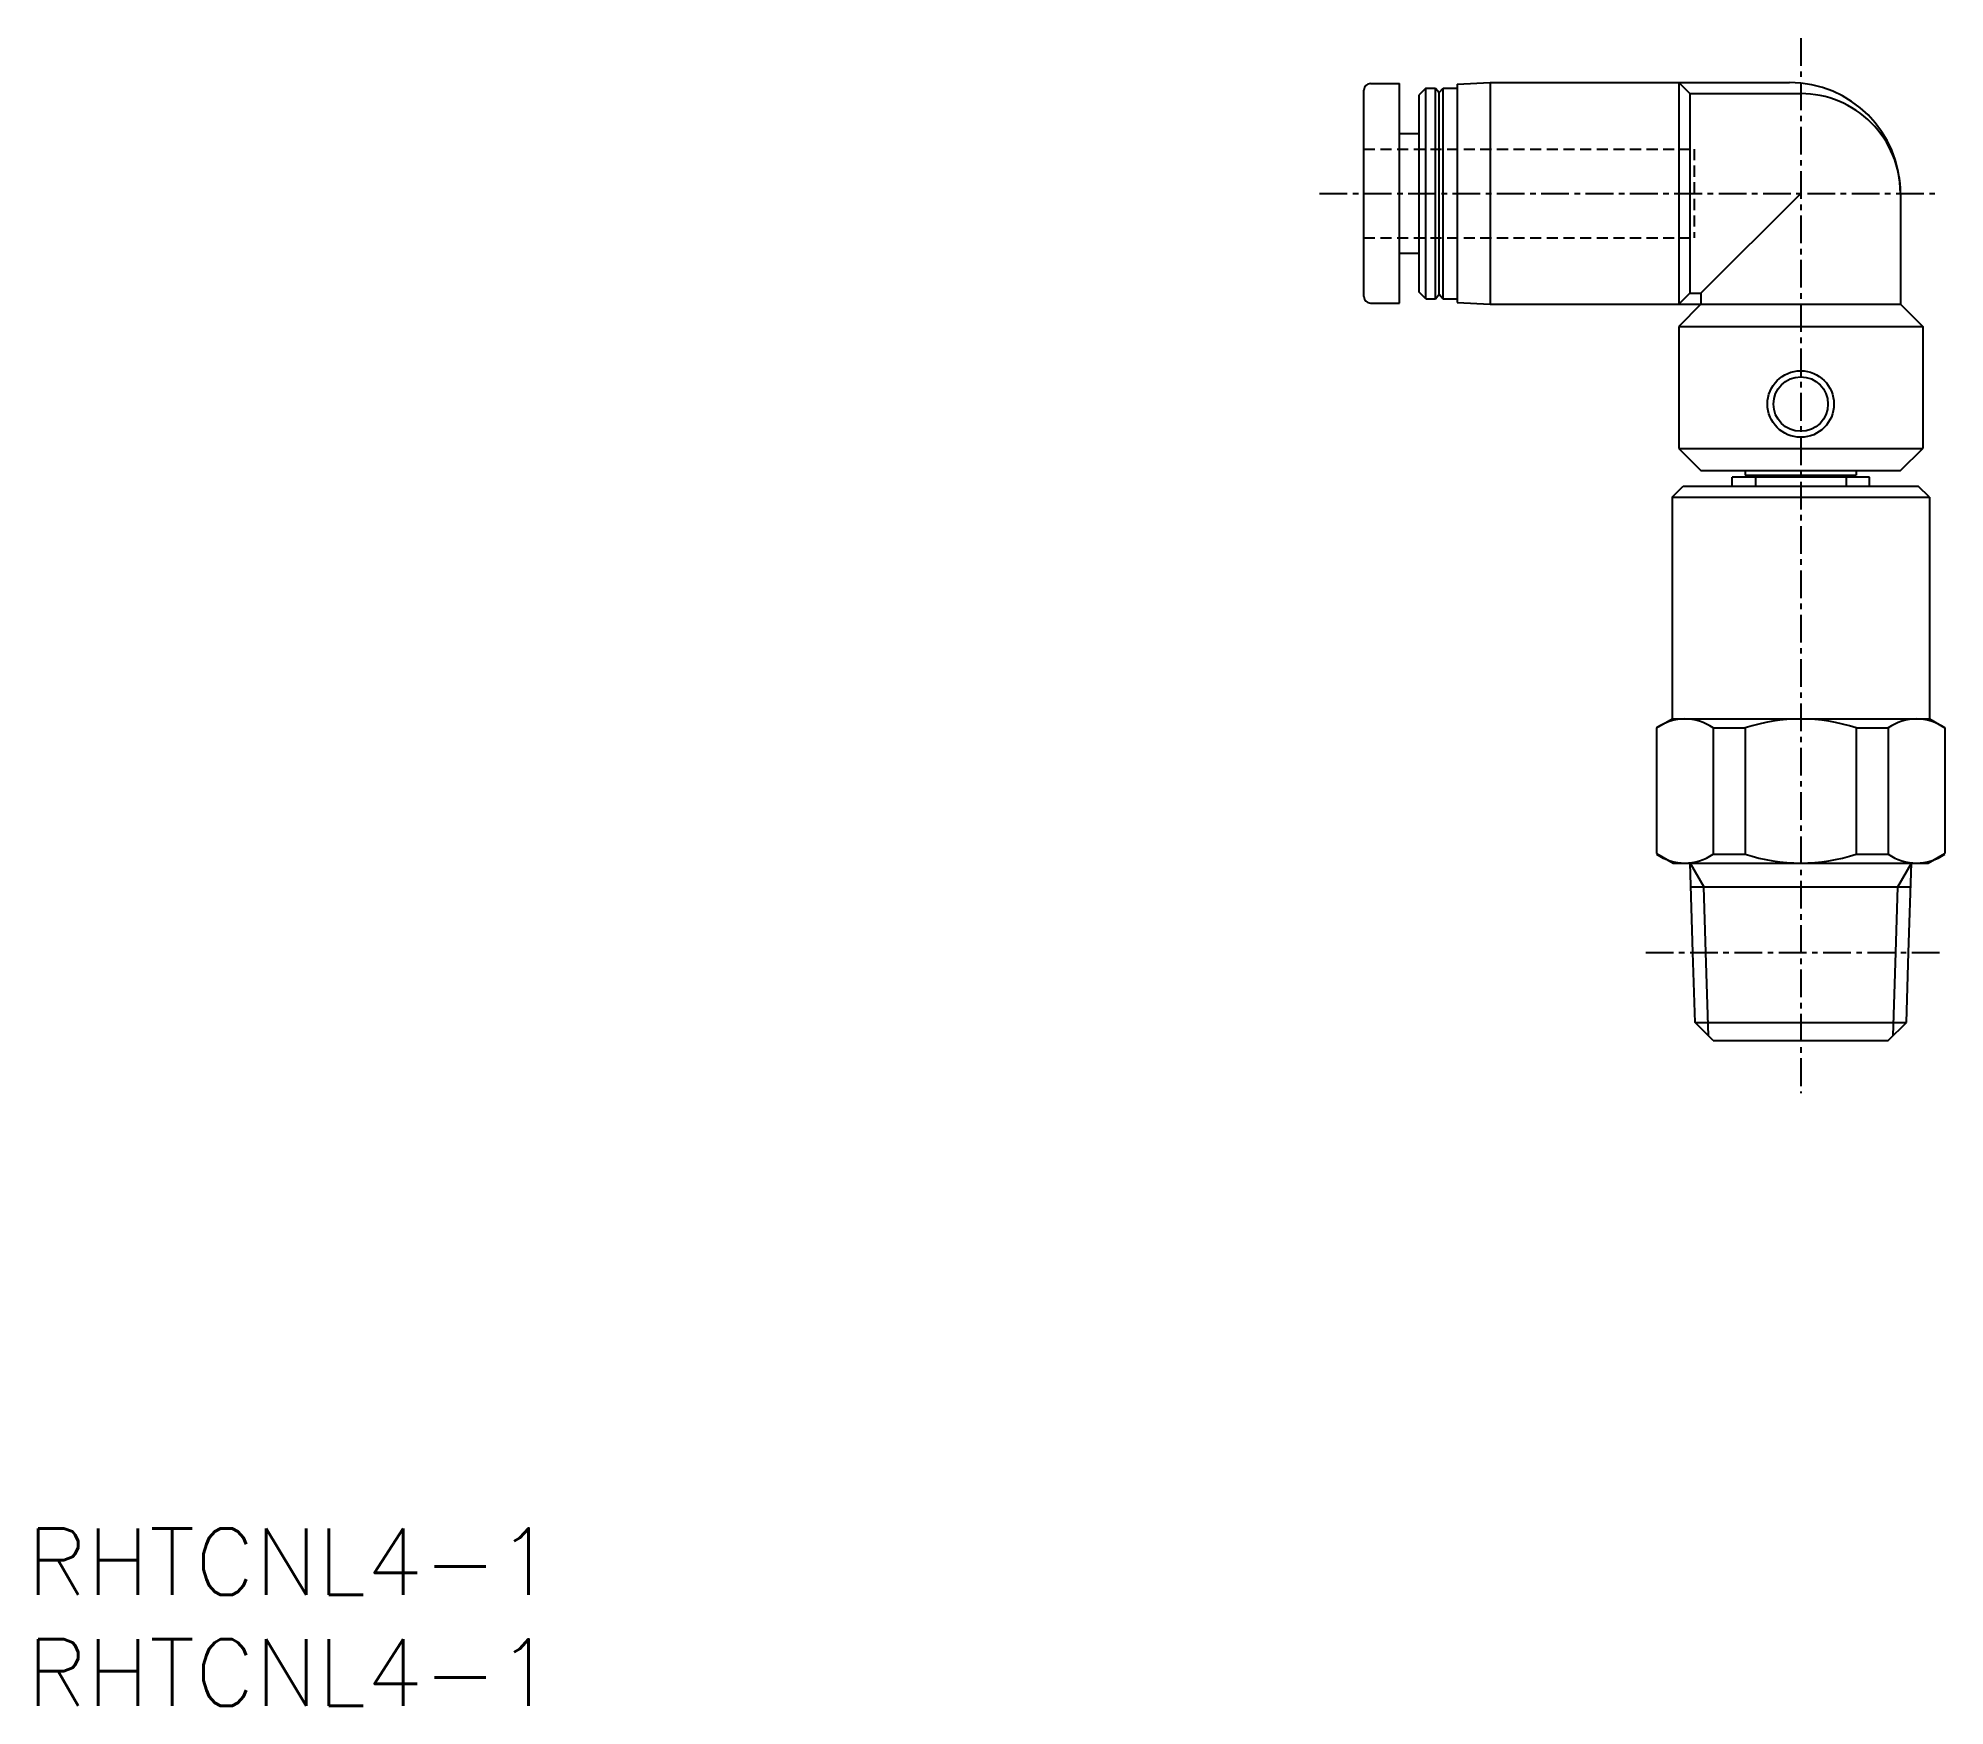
# Model space of a CAD drawing. Extents: x 0.5 to 86.5, y 0 to 75.2.
import ezdxf

# ---------------------------------------------------------------- set-up
doc = ezdxf.new("R2010")
doc.units = 0
doc.linetypes.add('CENTER', pattern=[2, 1.25, -0.25, 0.25, -0.25])
doc.linetypes.add('DASHED', pattern=[0.75, 0.5, -0.25])
doc.layers.get('0').update_dxf_attribs({"linetype": 'CONTINUOUS'})
doc.styles.get("Standard").update_dxf_attribs({"font": 'txt.shx'})

# ---------------------------------------------------------------- blocks, each defined once
blk = doc.blocks.new('*U9')
at = {"color": 7, "linetype": 'CONTINUOUS'}
blk.add_text('RHTCNL4-1', height=3, dxfattribs=at).set_placement((0, 0))
blk = doc.blocks.new('*U10')
at = {"color": 7, "linetype": 'CONTINUOUS'}
blk.add_text('RHTCNL4-1', height=3, dxfattribs=at).set_placement((0, 5))

msp = doc.modelspace()

# ---------------------------------------------------------------- linework, layer by layer
at = {"color": 1, "linetype": 'CENTER'}
for p, q in [((80.000004, 75.2), (80.000004, 27.62886)), ((58.300004, 68.2), (86.218554, 68.2)), ((73.009744, 33.97), (86.344104, 33.97))]:
    msp.add_line(p, q, dxfattribs=at)
at = {"color": 7, "linetype": 'CONTINUOUS'}
for p, q in [((60.600004, 73.14999), (61.900004, 73.14999)), ((61.900004, 63.24998), (61.900004, 73.14999)), ((64.499994, 73.12139), (66.000014, 73.2)), ((64.500014, 73.12138), (64.500014, 63.27861)), ((66.000014, 73.2), (79.500004, 73.2)), ((66.000014, 73.2), (66.000014, 63.2)), ((74.499974, 73.20002), (74.999984, 72.70001)), ((74.500004, 73.2), (74.500004, 63.2)), ((60.300004, 63.54998), (60.300004, 72.84999)), ((63.099984, 72.95002), (62.799974, 72.65001)), ((62.800004, 63.74998), (62.800004, 72.64999)), ((63.099994, 63.45), (63.099994, 72.95)), ((63.099994, 72.95), (63.525004, 72.95)), ((63.524984, 72.94999), (63.699984, 72.74999)), ((63.525004, 63.45), (63.525004, 72.95)), ((63.699994, 63.64999), (63.699994, 72.74998)), ((63.700014, 72.74997), (63.875004, 72.94997)), ((63.875014, 63.45), (63.875014, 72.95)), ((63.875014, 72.95), (64.500014, 72.95)), ((75.000004, 72.7), (75.000004, 63.7)), ((75.000004, 72.7), (80.000004, 72.7)), ((61.900004, 70.89999), (62.800004, 70.89999)), ((75.499974, 63.70002), (79.999974, 68.20003)), ((84.500004, 68.2), (84.500004, 63.2)), ((61.900004, 65.49998), (62.800004, 65.49998)), ((63.099994, 63.45002), (62.799994, 63.75001)), ((63.525024, 63.44997), (63.700014, 63.64996)), ((63.699974, 63.64999), (63.874974, 63.44999)), ((74.499974, 63.20001), (74.999974, 63.70001)), ((75.000004, 63.7), (75.500004, 63.7)), ((75.500004, 63.7), (75.500004, 63.2)), ((60.600004, 63.24998), (61.900004, 63.24998)), ((63.099994, 63.45), (63.525004, 63.45)), ((63.875014, 63.45), (64.500014, 63.45)), ((64.499964, 63.27859), (66.000014, 63.2)), ((66.000014, 63.2), (84.500004, 63.2)), ((75.500004, 63.2), (74.500004, 62.2)), ((84.499984, 63.20001), (85.499984, 62.20001)), ((74.500004, 62.2), (74.500004, 56.7)), ((74.500004, 62.2), (85.500004, 62.2)), ((85.500004, 62.2), (85.500004, 56.7)), ((74.500004, 56.7), (85.499994, 56.7)), ((74.500014, 56.69999), (75.500014, 55.69999)), ((84.500004, 55.69999), (85.500004, 56.69999)), ((75.500004, 55.7), (84.500004, 55.7)), ((76.904994, 55), (76.904994, 55.40001)), ((83.095004, 55.39999), (76.905004, 55.39999)), ((77.500004, 55.7), (77.500004, 55.5)), ((77.500004, 55.5), (82.500004, 55.5)), ((77.900014, 55.5), (77.900014, 55.40001)), ((77.955004, 55.39999), (77.955004, 55)), ((82.045004, 55.39999), (82.045004, 55)), ((82.099994, 55.5), (82.099994, 55.40001)), ((82.500004, 55.7), (82.500004, 55.5)), ((83.094994, 55), (83.094994, 55.40001)), ((74.200004, 54.5), (74.700004, 55)), ((74.200004, 54.5), (85.800004, 54.49999)), ((74.200004, 54.5), (74.200004, 44.5)), ((74.700004, 55), (85.300014, 55)), ((85.800004, 54.49999), (85.300014, 55)), ((85.800004, 54.49999), (85.800004, 44.5)), ((73.500004, 44.09587), (74.200004, 44.50001)), ((73.500004, 44.09585), (73.500004, 38.43301)), ((74.200004, 44.5), (85.800004, 44.5)), ((76.053854, 44.09585), (76.053854, 38.40414)), ((76.053854, 44.09585), (77.500004, 44.09585)), ((77.500004, 44.09585), (77.500004, 38.40414)), ((82.500004, 44.09585), (83.946154, 44.09585)), ((82.500004, 44.09585), (82.500004, 38.40414)), ((83.946154, 44.09585), (83.946154, 38.40414)), ((85.800004, 44.5), (86.500004, 44.09586)), ((86.500004, 44.09585), (86.500004, 38.43301)), ((73.500004, 38.43302), (74.250021, 38)), ((74.250021, 38), (85.750004, 38)), ((75.136004, 33.97001), (75.010064, 38.00001)), ((75.010074, 38.00001), (75.624314, 36.93611)), ((76.053854, 38.40414), (77.500004, 38.40414)), ((82.500004, 38.40414), (83.946154, 38.40414)), ((84.375694, 36.93611), (84.989944, 38.00002)), ((84.864004, 33.97002), (84.989934, 38.00002)), ((85.750004, 38), (86.500004, 38.43302)), ((75.043314, 36.93611), (84.956694, 36.93611)), ((75.717004, 33.97002), (75.624314, 36.93611)), ((84.282994, 33.97001), (84.375694, 36.93612)), ((75.234584, 30.81542), (75.136004, 33.97001)), ((75.834324, 30.2157), (75.717004, 33.97002)), ((84.165674, 30.21569), (84.282994, 33.97001)), ((84.765424, 30.81543), (84.864004, 33.97002)), ((75.234584, 30.81543), (84.765414, 30.81543)), ((76.050024, 30), (75.234594, 30.81543)), ((83.950004, 30), (84.765434, 30.81543)), ((76.050024, 30), (83.950004, 30))]:
    msp.add_line(p, q, dxfattribs=at)
at = {"color": 3, "linetype": 'DASHED'}
for p, q in [((60.300004, 70.2), (75.200004, 70.2)), ((75.200004, 70.2), (75.200004, 66.2)), ((60.300004, 66.2), (75.200004, 66.2))]:
    msp.add_line(p, q, dxfattribs=at)
at = {"color": 7, "linetype": 'CONTINUOUS'}
for radius in [1.5, 1.2295]:
    msp.add_circle((80.000004, 58.7), radius, dxfattribs=at)
for centre, radius, start, end in [((60.600004, 72.84999), 0.3, 90, 180), ((79.500004, 68.2), 5, 0, 90), ((80.000004, 68.2), 4.5, 0, 90.000003), ((60.600004, 63.54998), 0.3, 180, 270), ((74.776924, 42.28065), 2.219344, 54.875075, 125.12491), ((80.000004, 36.56554), 7.934475, 71.634314, 108.36568), ((85.223084, 42.28065), 2.219344, 54.87508, 125.12491), ((74.776924, 40.21934), 2.219344, 234.87509, 305.12492), ((80.000004, 45.93448), 7.934475, 251.63432, 288.36569), ((85.223084, 40.21934), 2.219344, 234.87509, 305.12491)]:
    msp.add_arc(centre, radius, start, end, dxfattribs=at)

# ---------------------------------------------------------------- block references
for name in ['*U10', '*U9']:
    msp.add_blockref(name, (0, 0), dxfattribs=at)

doc.saveas('drawing.dxf')
